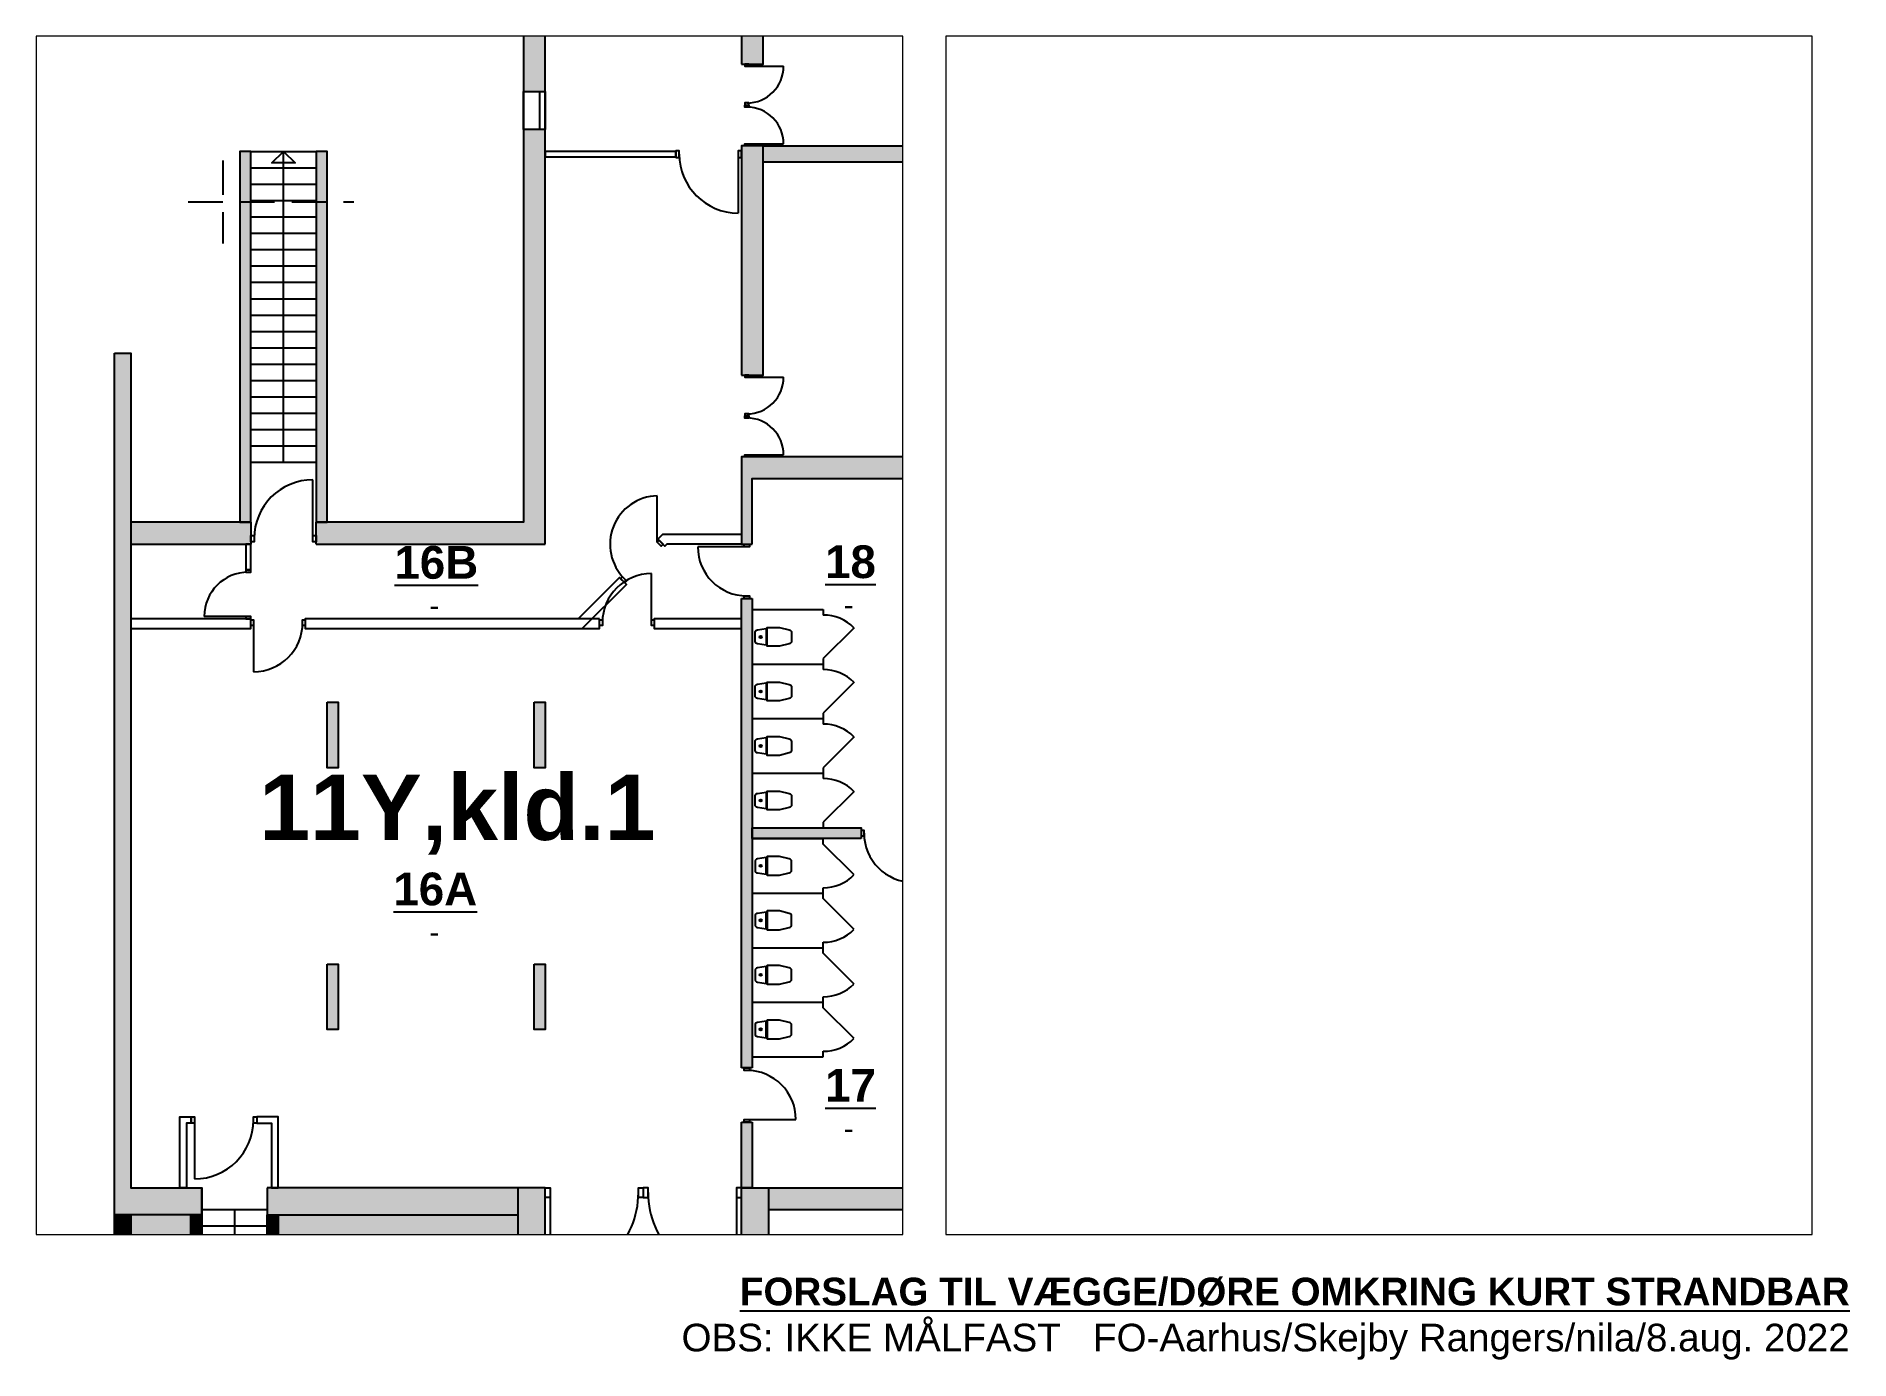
# Paper-space layout 'A4 - liggende' of a CAD drawing. Header units: millimetres. Extents: x 10 to 273, y 3 to 195.
# The model-space entities are those that its viewports show. They can reach past a viewport. Long polylines and large blocks are cut down to what shows.
import ezdxf

# ---------------------------------------------------------------- set-up
doc = ezdxf.new("R2010")
doc.units = ezdxf.units.MM
doc.header["$LTSCALE"] = 20
doc.linetypes.add('HIDDEN', pattern=[0.375, 0.25, -0.125])
for name, color, linetype in [('-  Eksisterende', 7, 'CONTINUOUS'), ('-  Lette vægge - nye', 7, 'CONTINUOUS'), ('-  Trapper', 1, 'CONTINUOUS'), ('- Døre og vinduer', 12, 'CONTINUOUS'), ('- EL og VVS', 4, 'CONTINUOUS'), ('-Rum m2', 6, 'CONTINUOUS'), ('-Rumnumre', 6, 'CONTINUOUS'), ('-Skrav. eksist.', 253, 'CONTINUOUS'), ('Tekst på layouts', 250, 'CONTINUOUS'), ('Views', 5, 'HIDDEN')]:
    doc.layers.add(name, color=color, linetype=linetype)
doc.styles.add('100', font='arial.ttf', dxfattribs={"height": 150})

msp = doc.modelspace()

# ---------------------------------------------------------------- hatches: boundary and pattern name
at = {"layer": '-Skrav. eksist.'}
h = msp.add_hatch(dxfattribs=at)
h.set_pattern_fill('ANSI36', color=256, scale=200)
h.paths.add_polyline_path([(113400, 71300), (134120, 71300), (134120, 64600), (135520, 64600), (135520, 71300), (137270, 71300), (137270, 64100), (139600, 64100), (139600, 59500), (113400, 59500)])
h.paths.add_polyline_path([(98200, 72400), (102000, 72400), (102000, 85400), (103100, 85400), (103100, 81400), (104700, 81400), (104700, 85400), (109100, 85400), (109100, 59500), (98200, 59500)])
h.paths.add_polyline_path([(117300, 98900), (139600, 98900), (139600, 85900), (121000, 85900), (121000, 87000), (117300, 87000)])
h.paths.add_polyline_path([(113600, 161500), (140000, 161500), (140000, 139800), (136000, 139800), (136000, 138700), (117200, 138700), (113600, 138700), (113600, 151700), (117000, 151700), (118500, 151700), (124800, 151700), (124800, 150600), (125700, 150600), (125700, 145500), (130700, 145500), (130700, 151700), (132400, 151700), (132400, 156600), (131100, 156600), (131100, 159100), (124600, 159100), (124600, 155100), (114700, 155100), (114700, 157800), (114500, 157800), (114500, 157300), (113600, 157300)])
h = msp.add_hatch(color=256, dxfattribs=at)
h.dxf.hatch_style = 1
h.paths.add_polyline_path([(109600, 113700), (109200, 113700), (109200, 106000), (109600, 106000)])
h = msp.add_hatch(color=256, dxfattribs=at)
h.dxf.hatch_style = 1
h.paths.add_polyline_path([(113200, 106500), (113600, 106500), (113600, 111700), (113200, 111700)])
h = msp.add_hatch(color=256, dxfattribs=at)
h.dxf.hatch_style = 1
h.paths.add_polyline_path([(109600, 105300), (109200, 105300), (109200, 98100), (105400, 98100), (105400, 97700), (109600, 97700)])
h = msp.add_hatch(color=256, dxfattribs=at)
h.dxf.hatch_style = 1
h.paths.add_polyline_path([(104200, 104900), (104000, 104900), (104000, 98100), (104200, 98100)])
h = msp.add_hatch(color=256, dxfattribs=at)
h.dxf.hatch_style = 1
h.paths.add_polyline_path([(105600, 104900), (105400, 104900), (105400, 98100), (105600, 98100)], flags=17)
h = msp.add_hatch(color=256, dxfattribs=at)
h.dxf.hatch_style = 1
h.paths.add_polyline_path([(113600, 105000), (113200, 105000), (113200, 100800), (113600, 100800)])
h = msp.add_hatch(color=256, dxfattribs=at)
h.dxf.hatch_style = 1
h.paths.add_polyline_path([(136300, 105000), (113600, 105000), (113600, 104700), (136300, 104700)])
h = msp.add_hatch(color=256, dxfattribs=at)
h.dxf.hatch_style = 1
edge = h.paths.add_edge_path()
edge.add_line((103300, 85900), (102000, 85900))
edge.add_line((102000, 85900), (102000, 101200))
edge.add_line((102000, 101200), (101700, 101200))
edge.add_line((101700, 101200), (101700, 85400))
edge.add_line((101700, 85400), (103300, 85400))
h = msp.add_hatch(color=256, dxfattribs=at)
h.dxf.hatch_style = 1
edge = h.paths.add_edge_path()
edge.add_line((103300, 85900), (102000, 85900))
edge.add_line((102000, 85900), (102000, 101200))
edge.add_line((102000, 101200), (101700, 101200))
edge.add_line((101700, 101200), (101700, 85400))
edge.add_line((101700, 85400), (103300, 85400))
h = msp.add_hatch(dxfattribs=at)
h.set_pattern_fill('ANGLE', color=256)
h.set_pattern_definition([(0, (0, 0), (0, 6.985), [5.08, -1.905]), (90, (0, 0), (-6.985, 4e-16), [5.08, -1.905])])
edge = h.paths.add_edge_path()
edge.add_line((103300, 85900), (102000, 85900))
edge.add_line((102000, 85900), (102000, 101200))
edge.add_line((102000, 101200), (101700, 101200))
edge.add_line((101700, 101200), (101700, 85400))
edge.add_line((101700, 85400), (103300, 85400))
h = msp.add_hatch(color=256, dxfattribs=at)
h.dxf.hatch_style = 1
h.paths.add_polyline_path([(101700, 101200), (102000, 101200), (102000, 85900), (103300, 85900), (103300, 85400), (101700, 85400)])
h = msp.add_hatch(color=256, dxfattribs=at)
h.dxf.hatch_style = 1
h.paths.add_polyline_path([(113400, 98900), (139600, 98900), (139600, 99300), (113200, 99300), (113200, 97700), (113400, 97700)])
h = msp.add_hatch(color=256, dxfattribs=at)
h.dxf.hatch_style = 1
h.paths.add_polyline_path([(104200, 98100), (102000, 98100), (102000, 97700), (104200, 97700)])
h = msp.add_hatch(color=256, dxfattribs=at)
h.dxf.hatch_style = 1
h.paths.add_polyline_path([(113400, 96700), (113200, 96700), (113200, 88100), (113400, 88100)])
h = msp.add_hatch(color=256, dxfattribs=at)
h.dxf.hatch_style = 1
h.paths.add_polyline_path([(105800, 94800), (105600, 94800), (105600, 93600), (105800, 93600)])
h = msp.add_hatch(color=256, dxfattribs=at)
h.dxf.hatch_style = 1
h.paths.add_polyline_path([(109600, 94800), (109400, 94800), (109400, 93600), (109600, 93600)])
h = msp.add_hatch(color=256, dxfattribs=at)
h.dxf.hatch_style = 1
h.paths.add_polyline_path([(115400, 92500), (113400, 92500), (113400, 92300), (115400, 92300)])
h = msp.add_hatch(color=256, dxfattribs=at)
h.dxf.hatch_style = 1
h.paths.add_polyline_path([(105800, 90000), (105600, 90000), (105600, 88800), (105800, 88800)])
h = msp.add_hatch(color=256, dxfattribs=at)
h.dxf.hatch_style = 1
h.paths.add_polyline_path([(109600, 90000), (109400, 90000), (109400, 88800), (109600, 88800)])
h = msp.add_hatch(color=256, dxfattribs=at)
h.dxf.hatch_style = 1
h.paths.add_polyline_path([(113400, 87100), (113200, 87100), (113200, 85900), (113400, 85900)])
h = msp.add_hatch(color=256, dxfattribs=at)
h.dxf.hatch_style = 1
h.paths.add_polyline_path([(109100, 85900), (104500, 85900), (104500, 85400), (109100, 85400)])
h = msp.add_hatch(color=256, dxfattribs=at)
h.dxf.hatch_style = 1
h.paths.add_polyline_path([(109600, 85900), (109100, 85900), (109100, 71200), (109600, 71200)])
h = msp.add_hatch(color=256, dxfattribs=at)
h.dxf.hatch_style = 1
h.paths.add_polyline_path([(113700, 85900), (113200, 85900), (113200, 84500), (113700, 84500)])
h = msp.add_hatch(color=256, dxfattribs=at)
h.dxf.hatch_style = 1
h.paths.add_polyline_path([(139600, 85900), (113700, 85900), (113700, 85500), (139600, 85500)])
h = msp.add_hatch(color=256, dxfattribs=at)
h.dxf.hatch_style = 1
h.paths.add_polyline_path([(102000, 85400), (101700, 85400), (101700, 72400), (102000, 72400)])
h = msp.add_hatch(color=256, dxfattribs=at)
h.dxf.hatch_style = 1
h.paths.add_polyline_path([(103300, 85400), (103100, 85400), (103100, 81600), (103300, 81600)])
h = msp.add_hatch(color=256, dxfattribs=at)
h.dxf.hatch_style = 1
h.paths.add_polyline_path([(104700, 85400), (104500, 85400), (104500, 81600), (104700, 81600)])

# ---------------------------------------------------------------- linework, layer by layer
at = {"layer": '-  Eksisterende'}
for p, q in [((113700, 85900), (139600, 85900)), ((113700, 85500), (139600, 85500))]:
    msp.add_line(p, q, dxfattribs=at)
for points in [[(109600, 97700), (109600, 156700), (109200, 156700), (109200, 98100), (105400, 98100)], [(113400, 97700), (113400, 98900), (139600, 98900), (139600, 99300), (113200, 99300), (113200, 97700), (113400, 97700)], [(104200, 98100), (102000, 98100), (102000, 97700), (104200, 97700)], [(104200, 98100), (104200, 97700)], [(105400, 97700), (105400, 98100)], [(105400, 97700), (109600, 97700)], [(113200, 97700), (113400, 97700)], [(113200, 88100), (113200, 96700)], [(113200, 96700), (113400, 96700)], [(113400, 96700), (113400, 88100)], [(113400, 88100), (113200, 88100)], [(113400, 87100), (113400, 85900), (113200, 85900), (113200, 87100)], [(113200, 87100), (113400, 87100)], [(103300, 85400), (103300, 85900)], [(109100, 85900), (104500, 85900)], [(104500, 85900), (104500, 85400)], [(109100, 61000), (109600, 61000), (109600, 85900), (109100, 85900), (109100, 61000)], [(104500, 85400), (109100, 85400)]]:
    msp.add_lwpolyline(points, dxfattribs=at)
for points in [[(113200, 106500), (113600, 106500), (113600, 111700), (113200, 111700)], [(109200, 106000), (109600, 106000), (109600, 105300), (109200, 105300)], [(104000, 98100), (104200, 98100), (104200, 104900), (104000, 104900)], [(105400, 98100), (105600, 98100), (105600, 104900), (105400, 104900)], [(109600, 104800), (112000, 104800), (112000, 104900), (109600, 104900)], [(113200, 100800), (113600, 100800), (113600, 105000), (113200, 105000)], [(113600, 105000), (136300, 105000), (136300, 104700), (113600, 104700)], [(101700, 101200), (102000, 101200), (102000, 85900), (103300, 85900), (103300, 85400), (101700, 85400)], [(105600, 94800), (105800, 94800), (105800, 93600), (105600, 93600)], [(109400, 94800), (109600, 94800), (109600, 93600), (109400, 93600)], [(115400, 92300), (113400, 92300), (113400, 92500), (115400, 92500)], [(105600, 90000), (105800, 90000), (105800, 88800), (105600, 88800)], [(109400, 90000), (109600, 90000), (109600, 88800), (109400, 88800)], [(102900, 85900), (102900, 87200), (103108, 87200), (103108, 87080), (103020, 87080), (103020, 86018), (103020, 85900)], [(104700, 85900), (104700, 87200), (104308, 87200), (104308, 87080), (104580, 87080), (104580, 86018), (104580, 85900)], [(113200, 85900), (113700, 85900), (113700, 84500), (113200, 84500)], [(101700, 85400), (102000, 85400), (102000, 72400), (101700, 72400)], [(103100, 85400), (103300, 85400), (103300, 81600), (103100, 81600)], [(104500, 85400), (104700, 85400), (104700, 81600), (104500, 81600)]]:
    msp.add_lwpolyline(points, close=True, dxfattribs=at)
at = {"layer": '-  Lette vægge - nye', "color": 252, "true_color": 0x939598}
for points in [[(111670, 97792), (111758, 97880), (113200, 97880), (113200, 97700), (111832, 97700), (111797, 97665)], [(104200, 97700), (104110, 97700), (104110, 97230), (104200, 97230)], [(105200, 96150), (110282, 96150), (111090, 96958), (110963, 97085), (110208, 96330), (105200, 96330)], [(104200, 96330), (102000, 96330), (102000, 96150), (104200, 96150)], [(110600, 96330), (105200, 96330), (105200, 96150), (110600, 96150)], [(113200, 96330), (111600, 96330), (111600, 96150), (113200, 96150)]]:
    msp.add_lwpolyline(points, close=True, dxfattribs=at)
at = {"layer": '-  Trapper'}
for p, q in [((104200, 104900), (105400, 104900)), ((104200, 104600), (105400, 104600)), ((104200, 104300), (105400, 104300)), ((104200, 104000), (105400, 104000)), ((104200, 103700), (105400, 103700)), ((104200, 103400), (105400, 103400)), ((104200, 103100), (105400, 103100)), ((104200, 102800), (105400, 102800)), ((104200, 102500), (105400, 102500)), ((104200, 102200), (105400, 102200)), ((104200, 101900), (105400, 101900)), ((104200, 101600), (105400, 101600)), ((104200, 101300), (105400, 101300)), ((104200, 101000), (105400, 101000)), ((104200, 100700), (105400, 100700)), ((104200, 100400), (105400, 100400)), ((104200, 100100), (105400, 100100)), ((104200, 99800), (105400, 99800)), ((104200, 99500), (105400, 99500)), ((104200, 99200), (105400, 99200)), ((103300, 85500), (104500, 85500)), ((103300, 85200), (104500, 85200))]:
    msp.add_line(p, q, dxfattribs=at)
for points in [[(104800, 99200), (104800, 104900), (105012, 104688), (104588, 104688), (104800, 104900)], [(103900, 85500), (103900, 81600), (104112, 81812), (103688, 81812), (103900, 81600)]]:
    msp.add_lwpolyline(points, dxfattribs=at)
at = {"layer": '- Døre og vinduer'}
for p, q in [((113300, 106462), (113975, 106462)), ((113140, 104850), (113140, 103770)), ((113300, 105038), (113975, 105038)), ((113300, 100762), (113975, 100762)), ((113300, 99338), (113975, 99338)), ((105340, 97800), (105340, 98880)), ((111656, 97735), (111656, 98585)), ((113300, 97650), (112400, 97650)), ((111550, 96260), (111550, 97160)), ((104155, 96375), (103345, 96375)), ((104250, 96260), (104250, 95360)), ((103168, 87140), (103168, 86060)), ((113300, 87150), (114200, 87150)), ((109690, 85810), (109690, 84190)), ((113110, 85810), (113110, 84190))]:
    msp.add_line(p, q, dxfattribs=at)
for points in [[(113338, 106462), (113338, 106500), (113262, 106500), (113262, 106462)], [(109500, 106000), (109600, 106000), (109600, 105300), (109500, 105300)], [(113338, 105750), (113338, 105788), (113262, 105788), (113262, 105750)], [(113338, 105750), (113338, 105712), (113262, 105712), (113262, 105750)], [(112000, 104790), (112060, 104790), (112060, 104910), (112000, 104910)], [(113140, 104790), (113200, 104790), (113200, 104910), (113140, 104910)], [(113338, 105038), (113338, 105000), (113262, 105000), (113262, 105038)], [(113338, 100762), (113338, 100800), (113262, 100800), (113262, 100762)], [(113338, 100050), (113338, 100088), (113262, 100088), (113262, 100050)], [(113338, 100050), (113338, 100012), (113262, 100012), (113262, 100050)], [(113338, 99338), (113338, 99300), (113262, 99300), (113262, 99338)], [(104200, 97860), (104260, 97860), (104260, 97740), (104200, 97740)], [(105340, 97860), (105400, 97860), (105400, 97740), (105340, 97740)], [(111656, 97735), (111691, 97771), (111762, 97700), (111726, 97665)], [(113250, 97650), (113250, 97700), (113350, 97700), (113350, 97650)], [(104110, 97230), (104110, 97185), (104200, 97185), (104200, 97230)], [(110984, 97064), (111019, 97099), (111090, 97028), (111055, 96993)], [(113250, 96700), (113250, 96750), (113350, 96750), (113350, 96700)], [(104110, 96375), (104110, 96330), (104200, 96330), (104200, 96375)], [(104250, 96210), (104200, 96210), (104200, 96310), (104250, 96310)], [(105200, 96210), (105150, 96210), (105150, 96310), (105200, 96310)], [(110600, 96310), (110650, 96310), (110650, 96210), (110600, 96210)], [(111550, 96310), (111600, 96310), (111600, 96210), (111550, 96210)], [(115400, 92350), (115450, 92350), (115450, 92450), (115400, 92450)], [(113350, 88100), (113350, 88050), (113250, 88050), (113250, 88100)], [(103168, 87080), (103108, 87080), (103108, 87200), (103168, 87200)], [(104308, 87080), (104248, 87080), (104248, 87200), (104308, 87200)], [(113350, 87150), (113350, 87100), (113250, 87100), (113250, 87150)], [(109690, 85720), (109600, 85720), (109600, 85900), (109690, 85900)], [(111400, 85720), (111310, 85720), (111310, 85900), (111400, 85900)], [(111400, 85720), (111490, 85720), (111490, 85900), (111400, 85900)], [(113110, 85720), (113200, 85720), (113200, 85900), (113110, 85900)]]:
    msp.add_lwpolyline(points, close=True, dxfattribs=at)
for centre, radius, start, end in [((113300, 106462), 675, 270, 0), ((113300, 105038), 675, 0, 90), ((113140, 104850), 1080, 180, 270), ((113300, 100762), 675, 270, 0), ((113300, 99338), 675, 0, 90), ((105340, 97800), 1080, 90, 180), ((111681, 97696), 890, 91.6257, 225.2696), ((113300, 97650), 900, 180, 270), ((104155, 96375), 810, 90, 180), ((111550, 96260), 900, 90, 180), ((104250, 96260), 900, 270, 0), ((116350, 92400), 900, 180, 270), ((113300, 87150), 900, 0, 90), ((103168, 87140), 1080, 270, 0), ((109690, 85810), 1620, 270, 0), ((113110, 85810), 1620, 180, 270)]:
    msp.add_arc(centre, radius, start, end, dxfattribs=at)
at = {"layer": '- EL og VVS'}
for p, q in [((113400, 96500), (114700, 96500)), ((114700, 96500), (114700, 96400)), ((115266, 96166), (114700, 95600)), ((113400, 95500), (114700, 95500)), ((113400, 95500), (114700, 95500)), ((114700, 95600), (114700, 95500)), ((114700, 95500), (114700, 95400)), ((115266, 95166), (114700, 94600)), ((113400, 94500), (114700, 94500)), ((113400, 94500), (114700, 94500)), ((114700, 94600), (114700, 94500)), ((114700, 94500), (114700, 94400)), ((115266, 94166), (114700, 93600)), ((113400, 93500), (114700, 93500)), ((113400, 93500), (114700, 93500)), ((114700, 93600), (114700, 93500)), ((114700, 93500), (114700, 93400)), ((115266, 93166), (114700, 92600)), ((113400, 92500), (114700, 92500)), ((114700, 92600), (114700, 92500)), ((113400, 92300), (114700, 92300)), ((114700, 92200), (114700, 92300)), ((115266, 91634), (114700, 92200)), ((113400, 91300), (114700, 91300)), ((113400, 91300), (114700, 91300)), ((114700, 91300), (114700, 91400)), ((114700, 91200), (114700, 91300)), ((115266, 90634), (114700, 91200)), ((113400, 90300), (114700, 90300)), ((113400, 90300), (114700, 90300)), ((114700, 90300), (114700, 90400)), ((114700, 90200), (114700, 90300)), ((115266, 89634), (114700, 90200)), ((113400, 89300), (114700, 89300)), ((113400, 89300), (114700, 89300)), ((114700, 89300), (114700, 89400)), ((114700, 89200), (114700, 89300)), ((115266, 88634), (114700, 89200)), ((113400, 88300), (114700, 88300)), ((114700, 88300), (114700, 88400))]:
    msp.add_line(p, q, dxfattribs=at)
for points in [[(113657, 95846), (113493, 95870, -0.372747), (113450, 95919), (113450, 96081, -0.372747), (113493, 96130), (113657, 96154)], [(113898, 95827), (113675, 95827), (113675, 96171), (113898, 96171), (114078, 96127, -0.375589), (114121, 96078), (114121, 95920, -0.375589), (114078, 95871)], [(113657, 94846), (113493, 94870, -0.372747), (113450, 94919), (113450, 95081, -0.372747), (113493, 95130), (113657, 95154)], [(113898, 94827), (113675, 94827), (113675, 95171), (113898, 95171), (114078, 95127, -0.375589), (114121, 95078), (114121, 94920, -0.375589), (114078, 94871)], [(113657, 93846), (113493, 93870, -0.372747), (113450, 93919), (113450, 94081, -0.372747), (113493, 94130), (113657, 94154)], [(113898, 93827), (113675, 93827), (113675, 94171), (113898, 94171), (114078, 94127, -0.375589), (114121, 94078), (114121, 93920, -0.375589), (114078, 93871)], [(113657, 92846), (113493, 92870, -0.372747), (113450, 92919), (113450, 93081, -0.372747), (113493, 93130), (113657, 93154)], [(113898, 92827), (113675, 92827), (113675, 93171), (113898, 93171), (114078, 93127, -0.375589), (114121, 93078), (114121, 92920, -0.375589), (114078, 92871)], [(113657, 91954), (113493, 91930, 0.372747), (113450, 91881), (113450, 91719, 0.372747), (113493, 91670), (113657, 91646)], [(113898, 91973), (113675, 91973), (113675, 91629), (113898, 91629), (114078, 91673, 0.375589), (114121, 91722), (114121, 91880, 0.375589), (114078, 91929)], [(113657, 90954), (113493, 90930, 0.372747), (113450, 90881), (113450, 90719, 0.372747), (113493, 90670), (113657, 90646)], [(113898, 90973), (113675, 90973), (113675, 90629), (113898, 90629), (114078, 90673, 0.375589), (114121, 90722), (114121, 90880, 0.375589), (114078, 90929)], [(113657, 89954), (113493, 89930, 0.372747), (113450, 89881), (113450, 89719, 0.372747), (113493, 89670), (113657, 89646)], [(113898, 89973), (113675, 89973), (113675, 89629), (113898, 89629), (114078, 89673, 0.375589), (114121, 89722), (114121, 89880, 0.375589), (114078, 89929)], [(113657, 88954), (113493, 88930, 0.372747), (113450, 88881), (113450, 88719, 0.372747), (113493, 88670), (113657, 88646)], [(113898, 88973), (113675, 88973), (113675, 88629), (113898, 88629), (114078, 88673, 0.375589), (114121, 88722), (114121, 88880, 0.375589), (114078, 88929)]]:
    msp.add_lwpolyline(points, format="xyb", close=True, dxfattribs=at)
for centre in [(113555, 95998), (113555, 94998), (113555, 93998), (113555, 92998), (113555, 91802), (113555, 90802), (113555, 89802), (113555, 88802)]:
    msp.add_circle(centre, 20, dxfattribs=at)
for centre, start, end in [((114700, 95600), 45, 90), ((114700, 94600), 45, 90), ((114700, 93600), 45, 90), ((114700, 92600), 45, 90), ((114700, 92200), 270, 315), ((114700, 91200), 270, 315), ((114700, 90200), 270, 315), ((114700, 89200), 270, 315)]:
    msp.add_arc(centre, 800, start, end, dxfattribs=at)

# ---------------------------------------------------------------- texts
at = {"layer": '-Rum m2', "color": 6, "char_height": 400, "attachment_point": 1, "style": '100'}
for insert in [(106666, 96777), (114266, 96789), (106666, 90789), (114266, 87189)]:
    msp.add_mtext_dynamic_manual_height_columns('\\pi808.06;-', width=1767, gutter_width=750, heights=[0], dxfattribs=dict(at, insert=insert))
at = {"layer": '-Rumnumre', "color": 6, "attachment_point": 1, "style": '100'}
for s, insert, char_height in [('\\pi168.49;{\\fArial|b1|i0|c0|p34;\\L16B}', (106666, 97665), 600), ('\\pi469.31;{\\fArial|b1|i0|c0|p34;\\L18}', (114266, 97677), 600), ('\\pi-2548.3;{\\fArial|b1|i0|c0|p34;11Y,kld.1}', (106903, 93475), 1200), ('\\pi149.46;{\\fArial|b1|i0|c0|p34;\\L16A}', (106666, 91677), 600), ('\\pi469.11;{\\fArial|b1|i0|c0|p34;\\L17}', (114266, 88077), 600)]:
    msp.add_mtext_dynamic_manual_height_columns(s, width=1767, gutter_width=750, heights=[0], dxfattribs=dict(at, insert=insert, char_height=char_height))

psp = doc.layouts.new('A4 - liggende')

# ---------------------------------------------------------------- linework, layer by layer
at = {"layer": 'Views'}
for p, q in [((37.03, 177.02), (37.03, 165.02)), ((32.03, 171.02), (56.03, 171.02))]:
    psp.add_line(p, q, dxfattribs=at)

# ---------------------------------------------------------------- texts
at = {"layer": 'Tekst på layouts', "insert": (272.73, 15.25), "char_height": 4, "attachment_point": 3, "style": '100'}
psp.add_mtext_dynamic_manual_height_columns('{\\fArial|b1|i0|c0|p34;\\LFORSLAG TIL VÆGGE/DØRE OMKRING KURT STRANDBAR\\P\\pi-3.7628,l19.763,t32,80,96,112;}OBS:^IIKKE MÅLFAST^I^I^IFO-Aarhus/Skejby Rangers/nila/8.aug. 2022', width=303.5759, gutter_width=750, heights=[0], dxfattribs=at)

# ---------------------------------------------------------------- viewports
at = {"layer": 'Views', "view_target_point": (71366.73, 9148.77)}
psp.add_viewport(center=(72.78, 108.25), size=(125.55, 173.509), view_center_point=(36847.14, 86877.11), view_height=21971.281, dxfattribs=at)
psp.add_viewport(center=(204.53, 108.25), size=(125.55, 173.509), view_center_point=(-113196.59, 86963), view_height=22384.408, status=3, dxfattribs=at)

doc.saveas('drawing.dxf')
